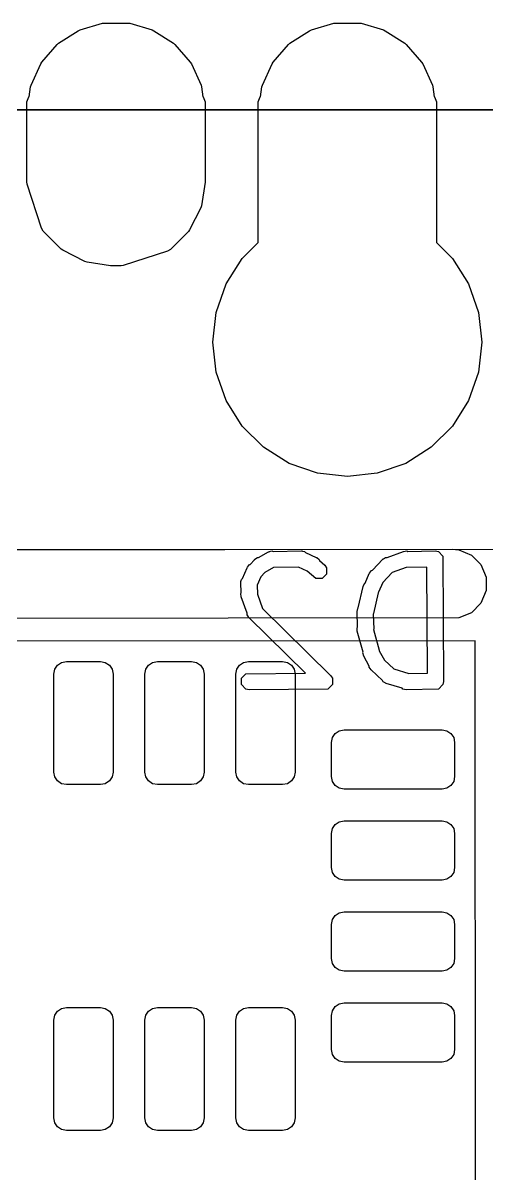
# Model space of a CAD drawing. Extents: x 138 to 258, y -115 to -93.
# Drawn here: x 149.26 to 151.8, y -101.95 to -95.64 of the extents above; entities that cross this region are included whole.
import ezdxf

# ---------------------------------------------------------------- set-up
doc = ezdxf.new("R2010")
doc.units = 0
doc.layers.add('BLACK', color=7, linetype='CONTINUOUS')

msp = doc.modelspace()

# ---------------------------------------------------------------- linework, layer by layer
at = {"layer": 'BLACK', "linetype": 'CONTINUOUS'}
for p, q in [((149.452595, -95.747861), (149.560345, -95.678614)), ((149.452595, -95.747861), (149.560345, -95.678614)), ((149.560345, -95.678614), (149.570209, -95.674109)), ((149.560345, -95.678614), (149.570209, -95.674109)), ((149.570209, -95.674109), (149.693104, -95.638023)), ((149.570209, -95.674109), (149.693104, -95.638023)), ((149.693104, -95.638023), (149.703838, -95.63648)), ((149.693104, -95.638023), (149.703838, -95.63648)), ((149.703838, -95.63648), (149.831922, -95.63648)), ((149.703838, -95.63648), (149.831922, -95.63648)), ((149.831922, -95.63648), (149.842656, -95.638023)), ((149.831922, -95.63648), (149.842656, -95.638023)), ((149.842656, -95.638023), (149.965551, -95.674109)), ((149.842656, -95.638023), (149.965551, -95.674109)), ((149.965551, -95.674109), (149.975415, -95.678614)), ((149.965551, -95.674109), (149.975415, -95.678614)), ((149.975415, -95.678614), (150.083165, -95.747861)), ((149.975415, -95.678614), (150.083165, -95.747861)), ((150.722595, -95.747861), (150.830345, -95.678614)), ((150.722595, -95.747861), (150.830345, -95.678614)), ((150.830345, -95.678614), (150.840209, -95.674109)), ((150.830345, -95.678614), (150.840209, -95.674109)), ((150.840209, -95.674109), (150.963104, -95.638023)), ((150.840209, -95.674109), (150.963104, -95.638023)), ((150.963104, -95.638023), (150.973838, -95.63648)), ((150.963104, -95.638023), (150.973838, -95.63648)), ((150.973838, -95.63648), (151.101922, -95.63648)), ((150.973838, -95.63648), (151.101922, -95.63648)), ((151.101922, -95.63648), (151.112656, -95.638023)), ((151.101922, -95.63648), (151.112656, -95.638023)), ((151.112656, -95.638023), (151.235551, -95.674109)), ((151.112656, -95.638023), (151.235551, -95.674109)), ((151.235551, -95.674109), (151.245415, -95.678614)), ((151.235551, -95.674109), (151.245415, -95.678614)), ((151.245415, -95.678614), (151.353165, -95.747861)), ((151.245415, -95.678614), (151.353165, -95.747861)), ((149.360522, -95.851762), (149.444399, -95.754963)), ((149.360522, -95.851762), (149.444399, -95.754963)), ((149.444399, -95.754963), (149.452595, -95.747861)), ((149.444399, -95.754963), (149.452595, -95.747861)), ((150.083165, -95.747861), (150.091361, -95.754963)), ((150.083165, -95.747861), (150.091361, -95.754963)), ((150.091361, -95.754963), (150.175238, -95.851762)), ((150.091361, -95.754963), (150.175238, -95.851762)), ((150.630522, -95.851762), (150.714399, -95.754963)), ((150.630522, -95.851762), (150.714399, -95.754963)), ((150.714399, -95.754963), (150.722595, -95.747861)), ((150.714399, -95.754963), (150.722595, -95.747861)), ((151.353165, -95.747861), (151.361361, -95.754963)), ((151.353165, -95.747861), (151.361361, -95.754963)), ((151.361361, -95.754963), (151.445238, -95.851762)), ((151.361361, -95.754963), (151.445238, -95.851762)), ((149.301451, -95.977393), (149.354659, -95.860885)), ((149.301451, -95.977393), (149.354659, -95.860885)), ((149.354659, -95.860885), (149.360522, -95.851762)), ((149.354659, -95.860885), (149.360522, -95.851762)), ((150.175238, -95.851762), (150.181101, -95.860885)), ((150.175238, -95.851762), (150.181101, -95.860885)), ((150.181101, -95.860885), (150.234309, -95.977393)), ((150.181101, -95.860885), (150.234309, -95.977393)), ((150.571451, -95.977393), (150.624659, -95.860885)), ((150.571451, -95.977393), (150.624659, -95.860885)), ((150.624659, -95.860885), (150.630522, -95.851762)), ((150.624659, -95.860885), (150.630522, -95.851762)), ((151.445238, -95.851762), (151.451101, -95.860885)), ((151.445238, -95.851762), (151.451101, -95.860885)), ((151.451101, -95.860885), (151.504309, -95.977393)), ((151.451101, -95.860885), (151.504309, -95.977393)), ((149.290656, -96.04163), (149.298396, -95.987798)), ((149.290656, -96.04163), (149.298396, -95.987798)), ((149.298396, -95.987798), (149.301451, -95.977393)), ((149.298396, -95.987798), (149.301451, -95.977393)), ((150.234309, -95.977393), (150.237364, -95.987798)), ((150.234309, -95.977393), (150.237364, -95.987798)), ((150.237364, -95.987798), (150.245103, -96.04163)), ((150.237364, -95.987798), (150.245103, -96.04163)), ((150.560656, -96.04163), (150.568396, -95.987798)), ((150.560656, -96.04163), (150.568396, -95.987798)), ((150.568396, -95.987798), (150.571451, -95.977393)), ((150.568396, -95.987798), (150.571451, -95.977393)), ((151.504309, -95.977393), (151.507364, -95.987798)), ((151.504309, -95.977393), (151.507364, -95.987798)), ((151.507364, -95.987798), (151.515103, -96.04163)), ((151.507364, -95.987798), (151.515103, -96.04163)), ((149.27798, -96.0692), (149.289139, -96.042259)), ((149.27798, -96.0692), (149.289139, -96.042259)), ((149.27798, -96.509046), (149.27798, -96.0692)), ((149.27798, -96.509046), (149.27798, -96.0692)), ((149.289139, -96.042259), (149.290656, -96.04163)), ((149.289139, -96.042259), (149.290656, -96.04163)), ((150.245103, -96.04163), (150.246621, -96.042259)), ((150.245103, -96.04163), (150.246621, -96.042259)), ((150.246621, -96.042259), (150.25778, -96.0692)), ((150.246621, -96.042259), (150.25778, -96.0692)), ((150.25778, -96.0692), (150.25778, -96.504998)), ((150.25778, -96.0692), (150.25778, -96.504998)), ((150.54798, -96.0692), (150.559139, -96.042259)), ((150.54798, -96.0692), (150.559139, -96.042259)), ((150.54798, -96.842632), (150.54798, -96.0692)), ((150.54798, -96.842632), (150.54798, -96.0692)), ((150.559139, -96.042259), (150.560656, -96.04163)), ((150.559139, -96.042259), (150.560656, -96.04163)), ((151.515103, -96.04163), (151.516621, -96.042259)), ((151.515103, -96.04163), (151.516621, -96.042259)), ((151.516621, -96.042259), (151.52778, -96.0692)), ((151.516621, -96.042259), (151.52778, -96.0692)), ((151.52778, -96.0692), (151.52778, -96.842632)), ((151.52778, -96.0692), (151.52778, -96.842632)), ((157.073503, -96.114773), (139.9286, -96.11487)), ((139.928696, -96.112426), (157.0736, -96.11233)), ((149.279845, -96.52082), (149.27798, -96.509046)), ((149.279845, -96.52082), (149.27798, -96.509046)), ((150.257311, -96.510958), (150.23678, -96.640589)), ((150.257311, -96.510958), (150.23678, -96.640589)), ((150.25778, -96.504998), (150.257311, -96.510958)), ((150.25778, -96.504998), (150.257311, -96.510958)), ((149.358865, -96.764017), (149.279845, -96.52082)), ((149.358865, -96.764017), (149.279845, -96.52082)), ((150.233096, -96.651926), (150.171672, -96.772475)), ((150.233096, -96.651926), (150.171672, -96.772475)), ((150.23678, -96.640589), (150.233096, -96.651926)), ((150.23678, -96.640589), (150.233096, -96.651926)), ((149.368159, -96.779184), (149.358865, -96.764017)), ((149.368159, -96.779184), (149.358865, -96.764017)), ((149.466761, -96.877786), (149.368159, -96.779184)), ((149.466761, -96.877786), (149.368159, -96.779184)), ((150.164666, -96.782119), (150.066064, -96.880721)), ((150.164666, -96.782119), (150.066064, -96.880721)), ((150.171672, -96.772475), (150.164666, -96.782119)), ((150.171672, -96.772475), (150.164666, -96.782119)), ((149.476405, -96.884792), (149.466761, -96.877786)), ((149.476405, -96.884792), (149.466761, -96.877786)), ((149.596954, -96.946216), (149.476405, -96.884792)), ((149.596954, -96.946216), (149.476405, -96.884792)), ((150.050897, -96.890015), (149.8077, -96.969035)), ((150.050897, -96.890015), (149.8077, -96.969035)), ((150.066064, -96.880721), (150.050897, -96.890015)), ((150.066064, -96.880721), (150.050897, -96.890015)), ((150.46081, -96.929802), (150.54798, -96.842632)), ((150.46081, -96.929802), (150.54798, -96.842632)), ((151.52778, -96.842632), (151.61495, -96.929802)), ((151.52778, -96.842632), (151.61495, -96.929802)), ((149.608291, -96.9499), (149.596954, -96.946216)), ((149.608291, -96.9499), (149.596954, -96.946216)), ((149.737922, -96.970431), (149.608291, -96.9499)), ((149.737922, -96.970431), (149.608291, -96.9499)), ((150.372875, -97.06975), (150.46081, -96.929802)), ((150.372875, -97.06975), (150.46081, -96.929802)), ((151.61495, -96.929802), (151.702885, -97.06975)), ((151.61495, -96.929802), (151.702885, -97.06975)), ((149.743882, -96.9709), (149.737922, -96.970431)), ((149.743882, -96.9709), (149.737922, -96.970431)), ((149.795926, -96.9709), (149.743882, -96.9709)), ((149.795926, -96.9709), (149.743882, -96.9709)), ((149.8077, -96.969035), (149.795926, -96.9709)), ((149.8077, -96.969035), (149.795926, -96.9709)), ((150.318286, -97.225757), (150.372875, -97.06975)), ((150.318286, -97.225757), (150.372875, -97.06975)), ((151.702885, -97.06975), (151.757474, -97.225757)), ((151.702885, -97.06975), (151.757474, -97.225757)), ((150.29978, -97.39), (150.318286, -97.225757)), ((150.29978, -97.39), (150.318286, -97.225757)), ((151.757474, -97.225757), (151.77598, -97.39)), ((151.757474, -97.225757), (151.77598, -97.39)), ((150.318286, -97.554243), (150.29978, -97.39)), ((150.318286, -97.554243), (150.29978, -97.39)), ((151.77598, -97.39), (151.757474, -97.554243)), ((151.77598, -97.39), (151.757474, -97.554243)), ((150.372875, -97.71025), (150.318286, -97.554243)), ((150.372875, -97.71025), (150.318286, -97.554243)), ((151.757474, -97.554243), (151.702885, -97.71025)), ((151.757474, -97.554243), (151.702885, -97.71025)), ((150.46081, -97.850198), (150.372875, -97.71025)), ((150.46081, -97.850198), (150.372875, -97.71025)), ((151.702885, -97.71025), (151.61495, -97.850198)), ((151.702885, -97.71025), (151.61495, -97.850198)), ((150.577682, -97.96707), (150.46081, -97.850198)), ((150.577682, -97.96707), (150.46081, -97.850198)), ((151.61495, -97.850198), (151.498078, -97.96707)), ((151.61495, -97.850198), (151.498078, -97.96707)), ((150.71763, -98.055005), (150.577682, -97.96707)), ((150.71763, -98.055005), (150.577682, -97.96707)), ((151.498078, -97.96707), (151.35813, -98.055005)), ((151.498078, -97.96707), (151.35813, -98.055005)), ((150.873637, -98.109594), (150.71763, -98.055005)), ((150.873637, -98.109594), (150.71763, -98.055005)), ((151.35813, -98.055005), (151.202123, -98.109594)), ((151.35813, -98.055005), (151.202123, -98.109594)), ((151.03788, -98.1281), (150.873637, -98.109594)), ((151.03788, -98.1281), (150.873637, -98.109594)), ((151.202123, -98.109594), (151.03788, -98.1281)), ((151.202123, -98.109594), (151.03788, -98.1281)), ((141.403047, -98.531481), (151.9936, -98.5266)), ((148.654435, -98.53026), (151.6126, -98.5266)), ((151.6126, -98.5266), (151.649765, -98.53026)), ((151.649765, -98.53026), (151.718436, -98.558705)), ((150.504179, -98.609936), (150.527252, -98.58415)), ((150.527252, -98.58415), (150.527304, -98.583996)), ((150.527304, -98.583996), (150.527474, -98.583902)), ((150.527474, -98.583902), (150.529514, -98.581623)), ((150.529514, -98.581623), (150.544347, -98.571712)), ((150.544347, -98.571712), (150.549642, -98.571712)), ((150.549642, -98.571712), (150.605258, -98.541128)), ((150.605258, -98.541128), (150.607466, -98.540523)), ((150.607466, -98.540523), (150.608209, -98.539781)), ((150.608209, -98.539781), (150.610328, -98.539739)), ((150.610328, -98.539739), (150.622464, -98.536416)), ((150.622464, -98.536416), (150.631203, -98.539329)), ((150.631203, -98.539329), (150.785363, -98.536301)), ((150.785363, -98.536301), (150.787608, -98.536747)), ((150.787608, -98.536747), (150.788604, -98.536416)), ((150.788604, -98.536416), (150.790696, -98.537361)), ((150.790696, -98.537361), (150.802859, -98.539781)), ((150.802859, -98.539781), (150.808476, -98.545398)), ((150.808476, -98.545398), (150.866692, -98.571712)), ((150.866692, -98.571712), (150.866722, -98.571712)), ((150.866722, -98.571712), (150.866752, -98.571739)), ((150.866752, -98.571739), (150.869672, -98.573059)), ((150.869672, -98.573059), (150.883764, -98.583996)), ((150.883764, -98.583996), (150.885172, -98.58822)), ((150.885172, -98.58822), (150.913486, -98.613555)), ((151.175885, -98.641485), (151.232005, -98.581623)), ((151.232005, -98.581623), (151.233908, -98.580351)), ((151.233908, -98.580351), (151.234378, -98.579412)), ((151.234378, -98.579412), (151.236449, -98.578653)), ((151.236449, -98.578653), (151.246837, -98.571712)), ((151.246837, -98.571712), (151.2554, -98.571712)), ((151.2554, -98.571712), (151.345671, -98.538647)), ((151.345671, -98.538647), (151.363369, -98.536416)), ((151.363369, -98.536416), (151.36906, -98.539261)), ((151.36906, -98.539261), (151.519785, -98.536301)), ((151.519785, -98.536301), (151.537281, -98.539781)), ((151.537281, -98.539781), (151.562025, -98.564525)), ((151.562025, -98.564525), (151.565505, -99.252581)), ((151.718436, -98.558705), (151.770995, -98.611264)), ((150.461357, -98.686633), (150.487671, -98.628417)), ((150.487671, -98.628387), (150.487698, -98.628356)), ((150.487671, -98.628417), (150.487671, -98.628387)), ((150.487698, -98.628356), (150.489018, -98.625437)), ((150.489018, -98.625437), (150.499955, -98.611345)), ((150.499955, -98.611345), (150.504179, -98.609936)), ((150.58398, -98.653915), (150.562498, -98.677923)), ((150.631795, -98.627621), (150.58398, -98.653915)), ((150.769352, -98.624919), (150.631795, -98.627621)), ((150.817185, -98.646539), (150.769352, -98.624919)), ((150.863661, -98.688124), (150.817185, -98.646539)), ((150.913486, -98.613555), (150.923397, -98.628388)), ((150.923397, -98.628388), (150.923397, -98.663381)), ((151.134504, -98.71284), (151.158231, -98.660348)), ((151.158231, -98.660318), (151.158257, -98.660289)), ((151.158231, -98.660348), (151.158231, -98.660318)), ((151.158257, -98.660289), (151.159578, -98.657368)), ((151.159578, -98.657368), (151.170515, -98.643276)), ((151.170515, -98.643276), (151.175885, -98.641485)), ((151.284157, -98.65536), (151.233047, -98.70988)), ((151.35976, -98.627667), (151.284157, -98.65536)), ((151.360128, -98.627741), (151.35976, -98.627667)), ((151.474284, -98.625498), (151.360128, -98.627741)), ((151.477229, -99.207696), (151.474284, -98.625498)), ((151.770995, -98.611264), (151.79944, -98.679935)), ((150.45226, -98.709747), (150.452706, -98.707501)), ((150.454657, -98.765803), (150.45226, -98.709747)), ((150.452375, -98.706506), (150.45332, -98.704413)), ((150.452706, -98.707501), (150.452375, -98.706506)), ((150.45332, -98.704413), (150.45574, -98.692251)), ((150.45574, -98.692251), (150.461357, -98.686633)), ((150.562498, -98.677923), (150.541586, -98.72419)), ((150.898654, -98.688124), (150.863661, -98.688124)), ((150.923397, -98.663381), (150.898654, -98.688124)), ((151.124185, -98.730589), (151.131805, -98.71446)), ((151.131805, -98.71446), (151.134504, -98.71284)), ((151.233047, -98.70988), (151.209433, -98.762124)), ((151.79944, -98.679935), (151.79944, -98.754265)), ((150.452375, -98.770369), (150.454657, -98.765803)), ((150.454606, -98.788068), (150.452375, -98.770369)), ((150.541586, -98.72419), (150.5437, -98.77361)), ((150.5437, -98.77361), (150.543626, -98.773977)), ((150.543626, -98.773977), (150.572007, -98.851459)), ((151.097565, -98.84871), (151.124185, -98.730589)), ((151.206903, -98.765383), (151.180963, -98.880493)), ((151.209433, -98.762124), (151.206903, -98.765383)), ((151.79944, -98.754265), (151.770995, -98.822936)), ((150.487671, -98.878338), (150.454606, -98.788068)), ((151.094368, -98.851908), (151.097565, -98.84871)), ((151.770995, -98.822936), (151.718436, -98.875495)), ((151.649765, -98.90394), (148.6916, -98.9076)), ((150.487671, -98.886901), (150.487671, -98.878338)), ((150.494612, -98.897288), (150.487671, -98.886901)), ((150.495371, -98.89936), (150.494612, -98.897288)), ((150.49631, -98.899829), (150.495371, -98.89936)), ((150.497582, -98.901733), (150.49631, -98.899829)), ((150.80739, -99.207711), (150.497582, -98.901733)), ((150.572007, -98.851459), (150.945417, -99.220252)), ((151.090888, -98.869404), (151.094368, -98.851908)), ((151.093514, -98.95492), (151.090888, -98.869404)), ((151.180963, -98.880493), (151.179801, -98.882951)), ((151.179801, -98.882951), (151.182328, -98.965198)), ((151.718436, -98.875495), (151.649765, -98.90394)), ((151.091386, -98.958469), (151.093514, -98.95492)), ((151.092253, -98.976287), (151.091386, -98.958469)), ((151.124183, -99.09242), (151.092253, -98.976287)), ((151.182328, -98.965198), (151.181697, -98.968366)), ((151.181697, -98.968366), (151.212895, -99.081835)), ((151.739697, -99.029858), (141.701837, -99.034485)), ((151.744362, -110.972714), (151.739697, -99.029858)), ((151.122935, -99.096165), (151.124183, -99.09242)), ((151.127647, -99.11337), (151.122935, -99.096165)), ((151.212895, -99.081835), (151.21304, -99.084835)), ((151.21304, -99.084835), (151.241364, -99.136341)), ((149.430779, -99.186311), (149.445812, -99.163812)), ((149.445812, -99.163812), (149.468311, -99.148779)), ((149.468311, -99.148779), (149.49485, -99.1435)), ((149.49485, -99.1435), (149.68235, -99.1435)), ((149.68235, -99.1435), (149.708889, -99.148779)), ((149.708889, -99.148779), (149.731388, -99.163812)), ((149.731388, -99.163812), (149.746421, -99.186311)), ((149.930779, -99.186311), (149.945812, -99.163812)), ((149.945812, -99.163812), (149.968311, -99.148779)), ((149.968311, -99.148779), (149.99485, -99.1435)), ((149.99485, -99.1435), (150.18235, -99.1435)), ((150.18235, -99.1435), (150.208889, -99.148779)), ((150.208889, -99.148779), (150.231388, -99.163812)), ((150.231388, -99.163812), (150.246421, -99.186311)), ((150.430779, -99.186311), (150.445812, -99.163812)), ((150.445812, -99.163812), (150.468311, -99.148779)), ((150.468311, -99.148779), (150.49485, -99.1435)), ((150.49485, -99.1435), (150.68235, -99.1435)), ((150.68235, -99.1435), (150.708889, -99.148779)), ((150.708889, -99.148779), (150.731388, -99.163812)), ((150.731388, -99.163812), (150.746421, -99.186311)), ((151.158231, -99.168987), (151.127647, -99.11337)), ((151.241364, -99.136341), (151.241415, -99.136528)), ((151.241415, -99.136528), (151.292626, -99.184536)), ((149.4255, -99.21285), (149.430779, -99.186311)), ((149.4255, -99.75035), (149.4255, -99.21285)), ((149.746421, -99.186311), (149.7517, -99.21285)), ((149.7517, -99.21285), (149.7517, -99.75035)), ((149.9255, -99.21285), (149.930779, -99.186311)), ((149.9255, -99.75035), (149.9255, -99.21285)), ((150.246421, -99.186311), (150.2517, -99.21285)), ((150.2517, -99.21285), (150.2517, -99.75035)), ((150.4255, -99.21285), (150.430779, -99.186311)), ((150.4255, -99.75035), (150.4255, -99.21285)), ((150.45574, -99.235085), (150.480484, -99.210341)), ((150.480484, -99.210341), (150.80739, -99.207711)), ((150.746421, -99.186311), (150.7517, -99.21285)), ((150.7517, -99.21285), (150.7517, -99.75035)), ((150.945417, -99.220252), (150.955328, -99.235084)), ((151.158231, -99.174284), (151.158231, -99.168987)), ((151.168142, -99.189116), (151.158231, -99.174284)), ((151.230632, -99.247698), (151.168142, -99.189116)), ((151.292626, -99.184536), (151.374586, -99.209207)), ((151.374586, -99.209207), (151.375444, -99.209696)), ((151.375444, -99.209696), (151.477229, -99.207696)), ((150.45574, -99.270077), (150.45574, -99.235085)), ((150.480484, -99.294821), (150.45574, -99.270077)), ((150.955328, -99.270078), (150.930585, -99.294821)), ((150.955328, -99.235084), (150.955328, -99.270078)), ((151.234378, -99.25519), (151.230632, -99.247698)), ((151.245208, -99.261363), (151.234378, -99.25519)), ((151.246837, -99.26289), (151.245208, -99.261363)), ((151.247887, -99.26289), (151.246837, -99.26289)), ((151.249876, -99.264024), (151.247887, -99.26289)), ((151.338516, -99.290705), (151.249876, -99.264024)), ((151.342632, -99.294821), (151.338516, -99.290705)), ((151.562025, -99.270077), (151.537281, -99.294821)), ((151.565505, -99.252581), (151.562025, -99.270077)), ((150.49798, -99.298301), (150.480484, -99.294821)), ((150.930584, -99.294821), (150.49798, -99.298301)), ((150.930585, -99.294821), (150.930584, -99.294821)), ((151.360128, -99.298301), (151.342632, -99.294821)), ((151.537281, -99.294821), (151.360128, -99.298301)), ((150.955779, -99.561311), (150.970812, -99.538812)), ((150.970812, -99.538812), (150.993311, -99.523779)), ((150.993311, -99.523779), (151.01985, -99.5185)), ((151.01985, -99.5185), (151.55735, -99.5185)), ((151.55735, -99.5185), (151.583889, -99.523779)), ((151.583889, -99.523779), (151.606388, -99.538812)), ((151.606388, -99.538812), (151.621421, -99.561311)), ((150.9505, -99.58785), (150.955779, -99.561311)), ((150.9505, -99.77535), (150.9505, -99.58785)), ((151.621421, -99.561311), (151.6267, -99.58785)), ((151.6267, -99.58785), (151.6267, -99.77535)), ((149.430779, -99.776889), (149.4255, -99.75035)), ((149.445812, -99.799388), (149.430779, -99.776889)), ((149.746421, -99.776889), (149.731388, -99.799388)), ((149.7517, -99.75035), (149.746421, -99.776889)), ((149.930779, -99.776889), (149.9255, -99.75035)), ((149.945812, -99.799388), (149.930779, -99.776889)), ((150.246421, -99.776889), (150.231388, -99.799388)), ((150.2517, -99.75035), (150.246421, -99.776889)), ((150.430779, -99.776889), (150.4255, -99.75035)), ((150.445812, -99.799388), (150.430779, -99.776889)), ((150.746421, -99.776889), (150.731388, -99.799388)), ((150.7517, -99.75035), (150.746421, -99.776889)), ((150.955779, -99.801889), (150.9505, -99.77535)), ((151.6267, -99.77535), (151.621421, -99.801889)), ((149.468311, -99.814421), (149.445812, -99.799388)), ((149.49485, -99.8197), (149.468311, -99.814421)), ((149.68235, -99.8197), (149.49485, -99.8197)), ((149.708889, -99.814421), (149.68235, -99.8197)), ((149.731388, -99.799388), (149.708889, -99.814421)), ((149.968311, -99.814421), (149.945812, -99.799388)), ((149.99485, -99.8197), (149.968311, -99.814421)), ((150.18235, -99.8197), (149.99485, -99.8197)), ((150.208889, -99.814421), (150.18235, -99.8197)), ((150.231388, -99.799388), (150.208889, -99.814421)), ((150.468311, -99.814421), (150.445812, -99.799388)), ((150.49485, -99.8197), (150.468311, -99.814421)), ((150.68235, -99.8197), (150.49485, -99.8197)), ((150.708889, -99.814421), (150.68235, -99.8197)), ((150.731388, -99.799388), (150.708889, -99.814421)), ((150.970812, -99.824388), (150.955779, -99.801889)), ((150.993311, -99.839421), (150.970812, -99.824388)), ((151.01985, -99.8447), (150.993311, -99.839421)), ((151.55735, -99.8447), (151.01985, -99.8447)), ((151.583889, -99.839421), (151.55735, -99.8447)), ((151.606388, -99.824388), (151.583889, -99.839421)), ((151.621421, -99.801889), (151.606388, -99.824388)), ((150.955779, -100.061311), (150.970812, -100.038812)), ((150.970812, -100.038812), (150.993311, -100.023779)), ((150.993311, -100.023779), (151.01985, -100.0185)), ((151.01985, -100.0185), (151.55735, -100.0185)), ((151.55735, -100.0185), (151.583889, -100.023779)), ((151.583889, -100.023779), (151.606388, -100.038812)), ((151.606388, -100.038812), (151.621421, -100.061311)), ((150.9505, -100.08785), (150.955779, -100.061311)), ((150.9505, -100.27535), (150.9505, -100.08785)), ((151.621421, -100.061311), (151.6267, -100.08785)), ((151.6267, -100.08785), (151.6267, -100.27535)), ((150.955779, -100.301889), (150.9505, -100.27535)), ((150.970812, -100.324388), (150.955779, -100.301889)), ((151.621421, -100.301889), (151.606388, -100.324388)), ((151.6267, -100.27535), (151.621421, -100.301889)), ((150.993311, -100.339421), (150.970812, -100.324388)), ((151.01985, -100.3447), (150.993311, -100.339421)), ((151.55735, -100.3447), (151.01985, -100.3447)), ((151.583889, -100.339421), (151.55735, -100.3447)), ((151.606388, -100.324388), (151.583889, -100.339421)), ((150.955779, -100.561311), (150.970812, -100.538812)), ((150.970812, -100.538812), (150.993311, -100.523779)), ((150.993311, -100.523779), (151.01985, -100.5185)), ((151.01985, -100.5185), (151.55735, -100.5185)), ((151.55735, -100.5185), (151.583889, -100.523779)), ((151.583889, -100.523779), (151.606388, -100.538812)), ((151.606388, -100.538812), (151.621421, -100.561311)), ((150.9505, -100.58785), (150.955779, -100.561311)), ((150.9505, -100.77535), (150.9505, -100.58785)), ((151.621421, -100.561311), (151.6267, -100.58785)), ((151.6267, -100.58785), (151.6267, -100.77535)), ((150.955779, -100.801889), (150.9505, -100.77535)), ((150.970812, -100.824388), (150.955779, -100.801889)), ((151.621421, -100.801889), (151.606388, -100.824388)), ((151.6267, -100.77535), (151.621421, -100.801889)), ((150.993311, -100.839421), (150.970812, -100.824388)), ((151.01985, -100.8447), (150.993311, -100.839421)), ((151.55735, -100.8447), (151.01985, -100.8447)), ((151.583889, -100.839421), (151.55735, -100.8447)), ((151.606388, -100.824388), (151.583889, -100.839421)), ((149.445812, -101.063812), (149.468311, -101.048779)), ((149.468311, -101.048779), (149.49485, -101.0435)), ((149.49485, -101.0435), (149.68235, -101.0435)), ((149.68235, -101.0435), (149.708889, -101.048779)), ((149.708889, -101.048779), (149.731388, -101.063812)), ((149.945812, -101.063812), (149.968311, -101.048779)), ((149.968311, -101.048779), (149.99485, -101.0435)), ((149.99485, -101.0435), (150.18235, -101.0435)), ((150.18235, -101.0435), (150.208889, -101.048779)), ((150.208889, -101.048779), (150.231388, -101.063812)), ((150.445812, -101.063812), (150.468311, -101.048779)), ((150.468311, -101.048779), (150.49485, -101.0435)), ((150.49485, -101.0435), (150.68235, -101.0435)), ((150.68235, -101.0435), (150.708889, -101.048779)), ((150.708889, -101.048779), (150.731388, -101.063812)), ((150.955779, -101.061311), (150.970812, -101.038812)), ((150.970812, -101.038812), (150.993311, -101.023779)), ((150.993311, -101.023779), (151.01985, -101.0185)), ((151.01985, -101.0185), (151.55735, -101.0185)), ((151.55735, -101.0185), (151.583889, -101.023779)), ((151.583889, -101.023779), (151.606388, -101.038812)), ((151.606388, -101.038812), (151.621421, -101.061311)), ((149.4255, -101.11285), (149.430779, -101.086311)), ((149.4255, -101.65035), (149.4255, -101.11285)), ((149.430779, -101.086311), (149.445812, -101.063812)), ((149.731388, -101.063812), (149.746421, -101.086311)), ((149.746421, -101.086311), (149.7517, -101.11285)), ((149.7517, -101.11285), (149.7517, -101.65035)), ((149.9255, -101.11285), (149.930779, -101.086311)), ((149.9255, -101.65035), (149.9255, -101.11285)), ((149.930779, -101.086311), (149.945812, -101.063812)), ((150.231388, -101.063812), (150.246421, -101.086311)), ((150.246421, -101.086311), (150.2517, -101.11285)), ((150.2517, -101.11285), (150.2517, -101.65035)), ((150.4255, -101.11285), (150.430779, -101.086311)), ((150.4255, -101.65035), (150.4255, -101.11285)), ((150.430779, -101.086311), (150.445812, -101.063812)), ((150.731388, -101.063812), (150.746421, -101.086311)), ((150.746421, -101.086311), (150.7517, -101.11285)), ((150.7517, -101.11285), (150.7517, -101.65035)), ((150.9505, -101.08785), (150.955779, -101.061311)), ((150.9505, -101.27535), (150.9505, -101.08785)), ((151.621421, -101.061311), (151.6267, -101.08785)), ((151.6267, -101.08785), (151.6267, -101.27535)), ((150.955779, -101.301889), (150.9505, -101.27535)), ((150.970812, -101.324388), (150.955779, -101.301889)), ((151.621421, -101.301889), (151.606388, -101.324388)), ((151.6267, -101.27535), (151.621421, -101.301889)), ((150.993311, -101.339421), (150.970812, -101.324388)), ((151.01985, -101.3447), (150.993311, -101.339421)), ((151.55735, -101.3447), (151.01985, -101.3447)), ((151.583889, -101.339421), (151.55735, -101.3447)), ((151.606388, -101.324388), (151.583889, -101.339421)), ((149.430779, -101.676889), (149.4255, -101.65035)), ((149.445812, -101.699388), (149.430779, -101.676889)), ((149.746421, -101.676889), (149.731388, -101.699388)), ((149.7517, -101.65035), (149.746421, -101.676889)), ((149.930779, -101.676889), (149.9255, -101.65035)), ((149.945812, -101.699388), (149.930779, -101.676889)), ((150.246421, -101.676889), (150.231388, -101.699388)), ((150.2517, -101.65035), (150.246421, -101.676889)), ((150.430779, -101.676889), (150.4255, -101.65035)), ((150.445812, -101.699388), (150.430779, -101.676889)), ((150.746421, -101.676889), (150.731388, -101.699388)), ((150.7517, -101.65035), (150.746421, -101.676889)), ((149.468311, -101.714421), (149.445812, -101.699388)), ((149.49485, -101.7197), (149.468311, -101.714421)), ((149.68235, -101.7197), (149.49485, -101.7197)), ((149.708889, -101.714421), (149.68235, -101.7197)), ((149.731388, -101.699388), (149.708889, -101.714421)), ((149.968311, -101.714421), (149.945812, -101.699388)), ((149.99485, -101.7197), (149.968311, -101.714421)), ((150.18235, -101.7197), (149.99485, -101.7197)), ((150.208889, -101.714421), (150.18235, -101.7197)), ((150.231388, -101.699388), (150.208889, -101.714421)), ((150.468311, -101.714421), (150.445812, -101.699388)), ((150.49485, -101.7197), (150.468311, -101.714421)), ((150.68235, -101.7197), (150.49485, -101.7197)), ((150.708889, -101.714421), (150.68235, -101.7197)), ((150.731388, -101.699388), (150.708889, -101.714421))]:
    msp.add_line(p, q, dxfattribs=at)

doc.saveas('drawing.dxf')
